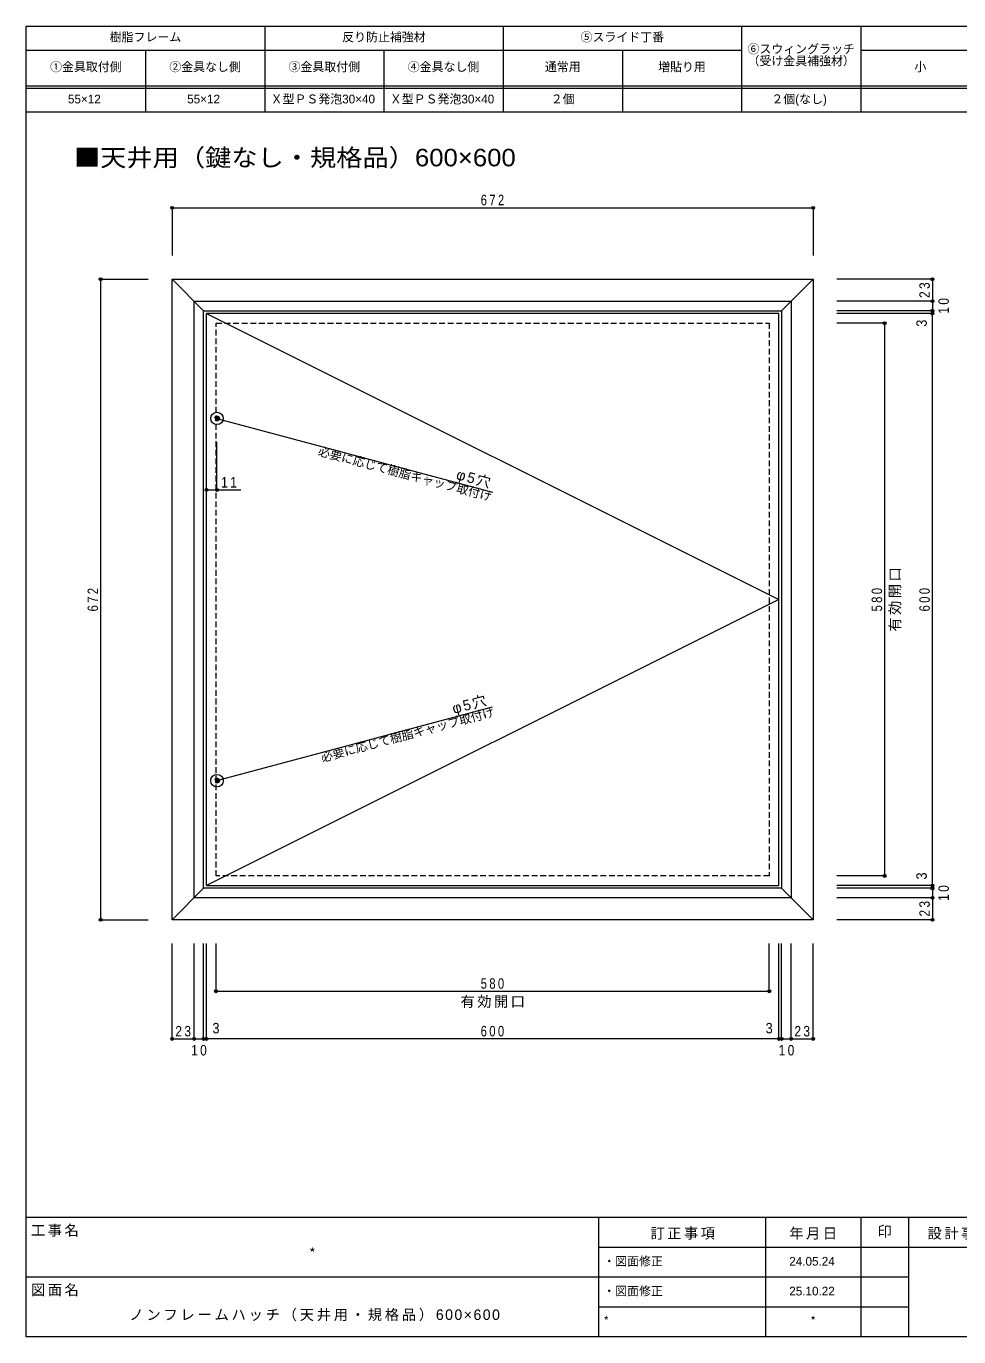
# Model space of a CAD drawing. Units: millimetres at full size, sheet at 1:5. Extents: x -5004 to 1000, y -688 to 1033.
# Drawn here: x -1000 to -22, y -688 to 688 of the extents above; entities that cross this region are included whole.
import ezdxf
from ezdxf.enums import TextEntityAlignment as Align

# ---------------------------------------------------------------- set-up
doc = ezdxf.new("R2010")
doc.units = ezdxf.units.MM
doc.header["$LTSCALE"] = 5
doc.header["$PDMODE"] = 32
doc.header["$PDSIZE"] = 3
doc.linetypes.add('DASHED1', pattern=[1.8, 1.2, -0.6])
for name, color, linetype, lineweight in [('2-0_ＫＢ製品', 2, 'DASHED1', 9), ('2-3_寸法', 4, 'Continuous', 9), ('2-4_引出線字', 4, 'Continuous', 9), ('2-5_文字', 7, 'Continuous', 9), ('2-8_他製品', 7, 'Continuous', 9), ('2-A_ベース', 3, 'Continuous', 9), ('F-0_図面枠', 6, 'Continuous', 9), ('F-5_F-5ﾚｲﾔ', 7, 'Continuous', 9)]:
    doc.layers.add(name, color=color, linetype=linetype, lineweight=lineweight)
doc.styles.add('HGｺﾞｼｯｸM', font='')
doc.styles.add('ＭＳ ゴシック', font='')
doc.styles.get('HGｺﾞｼｯｸM').set_extended_font_data('HGｺﾞｼｯｸM')
doc.styles.get('ＭＳ ゴシック').set_extended_font_data('MS Gothic')

msp = doc.modelspace()

# ---------------------------------------------------------------- linework, layer by layer
at = {"layer": '2-0_ＫＢ製品', "linetype": 'Continuous'}
for p, q in [((-811, -214), (-811, 386)), ((-211, -214), (-211, 386)), ((-811, -214), (-211, -214))]:
    msp.add_line(p, q, dxfattribs=at)
msp.add_lwpolyline([(-211, 386), (-811, 386), (-211, 86), (-811, -214)], dxfattribs=at)
at = {"layer": '2-0_ＫＢ製品'}
for centre in [(-800, 276), (-800, -104)]:
    msp.add_circle(centre, 2.5, dxfattribs=at)
at = {"layer": '2-3_寸法'}
for p, q in [((-847, 497), (-175, 497)), ((-847, 497), (-847, 447)), ((-175, 497), (-175, 447)), ((-922, 422), (-922, -250)), ((-922, 422), (-872, 422)), ((-50, 422), (-150, 422)), ((-50, 422), (-50, 399)), ((-50, 399), (-150, 399)), ((-50, 399), (-50, 389)), ((-50, 389), (-150, 389)), ((-50, 386), (-150, 386)), ((-50, 389), (-50, 386)), ((-50, -214), (-50, 386)), ((-100, 376), (-150, 376)), ((-100, 376), (-100, -204)), ((-811, 201), (-811, 251)), ((-800, 201), (-800, 251)), ((-811, 201), (-775, 201)), ((-100, -204), (-150, -204)), ((-50, -214), (-150, -214)), ((-50, -217), (-150, -217)), ((-50, -214), (-50, -217)), ((-50, -217), (-50, -227)), ((-50, -227), (-150, -227)), ((-50, -227), (-50, -250)), ((-922, -250), (-872, -250)), ((-50, -250), (-150, -250)), ((-847, -375), (-847, -275)), ((-824, -375), (-824, -275)), ((-814, -375), (-814, -275)), ((-811, -375), (-811, -275)), ((-801, -325), (-801, -275)), ((-221, -325), (-221, -275)), ((-211, -375), (-211, -275)), ((-208, -375), (-208, -275)), ((-198, -375), (-198, -275)), ((-175, -375), (-175, -275)), ((-801, -325), (-221, -325)), ((-847, -375), (-824, -375)), ((-824, -375), (-814, -375)), ((-814, -375), (-811, -375)), ((-211, -375), (-811, -375)), ((-211, -375), (-208, -375)), ((-208, -375), (-198, -375)), ((-198, -375), (-175, -375))]:
    msp.add_line(p, q, dxfattribs=at)
for p in [(-847, 497), (-175, 497), (-922, 422), (-50, 422), (-50, 399), (-50, 389), (-50, 386), (-100, 376), (-811, 201), (-800, 201), (-100, -204), (-50, -214), (-50, -217), (-50, -227), (-922, -250), (-50, -250), (-801, -325), (-221, -325), (-847, -375), (-824, -375), (-814, -375), (-811, -375), (-211, -375), (-208, -375), (-198, -375), (-175, -375)]:
    msp.add_point(p, dxfattribs=at)
at = {"layer": '2-4_引出線字'}
for p, q in [((-800, 276), (-511, 198.563)), ((-800, -104), (-511, -26.563))]:
    msp.add_line(p, q, dxfattribs=at)
for p in [(-800, 276), (-800, -104)]:
    msp.add_point(p, dxfattribs=at)
at = {"layer": '2-8_他製品'}
for centre in [(-800, 276), (-800, -104)]:
    msp.add_circle(centre, 6.5, dxfattribs=at)
at = {"layer": '2-A_ベース'}
for p, q in [((-847, 422), (-814, 389)), ((-847, -250), (-847, 422)), ((-847, 422), (-175, 422)), ((-175, 422), (-208, 389)), ((-175, 422), (-175, -250)), ((-824, -227), (-824, 399)), ((-824, 399), (-198, 399)), ((-198, 399), (-198, -227)), ((-814, -217), (-814, 389)), ((-814, 389), (-208, 389)), ((-208, 389), (-208, -217)), ((-847, -250), (-814, -217)), ((-208, -217), (-814, -217)), ((-175, -250), (-208, -217)), ((-198, -227), (-824, -227)), ((-175, -250), (-847, -250))]:
    msp.add_line(p, q, dxfattribs=at)
at = {"layer": '2-A_ベース', "linetype": 'DASHED1'}
for p, q in [((-801, 376), (-221, 376)), ((-801, -204), (-801, 376)), ((-221, 376), (-221, -204)), ((-221, -204), (-801, -204))]:
    msp.add_line(p, q, dxfattribs=at)
at = {"layer": 'F-0_図面枠'}
for p, q in [((-1000, -687.5), (-1000, 687.5)), ((-1000, 687.5), (1000, 687.5)), ((1000, -562.5), (-1000, -562.5)), ((-400, -562.5), (-400, -687.5)), ((-225, -562.5), (-225, -687.5)), ((-125, -562.5), (-125, -687.5)), ((-75, -562.5), (-75, -687.5)), ((300, -593.75), (-400, -593.75)), ((-75, -625), (-1000, -625)), ((-75, -656.25), (-400, -656.25)), ((1000, -687.5), (-1000, -687.5))]:
    msp.add_line(p, q, dxfattribs=at)
at = {"layer": 'F-5_F-5ﾚｲﾔ'}
for p, q in [((-750, 687.5), (-750, 597.5)), ((-500, 687.5), (-500, 597.5)), ((-250, 687.5), (-250, 597.5)), ((-125, 687.5), (-125, 597.5)), ((-1000, 662.5), (-250, 662.5)), ((-875, 662.5), (-875, 597.5)), ((-625, 662.5), (-625, 597.5)), ((-375, 662.5), (-375, 597.5)), ((-125, 662.5), (125, 662.5)), ((-1000, 625), (750, 625)), ((-1000, 622.5), (750, 622.5)), ((-1000, 597.5), (1000, 597.5))]:
    msp.add_line(p, q, dxfattribs=at)

# ---------------------------------------------------------------- texts
at = {"layer": '2-3_寸法', "color": 7, "style": 'HGｺﾞｼｯｸM', "width": 0.9}
for p in [(-52.5, 372.25), (-52.5, -207.75)]:
    msp.add_text('3', height=11, rotation=90, dxfattribs=at).set_placement(p, align=Align.BOTTOM_LEFT)
for p in [(-804.75, -372.5), (-224.75, -372.5)]:
    msp.add_text('3', height=11, dxfattribs=at).set_placement(p, align=Align.BOTTOM_LEFT)
at = {"layer": '2-3_寸法', "color": 7, "char_height": 11, "attachment_point": 7, "style": 'HGｺﾞｼｯｸM'}
for s, insert in [('\\T1.38;\\W0.8;672', (-523.5, 499.5)), ('\\T1.36;\\W0.85;11', (-795.625, 203.5)), ('\\T1.38;\\W0.8;580', (-523.5, -322.5)), ('\\T1.17;有効開口', (-544.75, -342.5)), ('\\T1.36;\\W0.85;23', (-843.625, -372.5)), ('\\T1.38;\\W0.8;600', (-523.5, -372.5)), ('\\T1.36;\\W0.85;23', (-194.625, -372.5)), ('\\T1.36;\\W0.85;10', (-827.125, -392.5)), ('\\T1.36;\\W0.85;10', (-211.125, -392.5))]:
    msp.add_mtext(s, dxfattribs=dict(at, insert=insert))
at = {"layer": '2-3_寸法', "color": 7, "char_height": 11, "attachment_point": 7, "rotation": 90, "style": 'HGｺﾞｼｯｸM'}
for s, insert in [('\\T1.36;\\W0.85;23', (-52.5, 402.375)), ('\\T1.36;\\W0.85;10', (-32.5, 385.875)), ('\\T1.17;有効開口', (-82.5, 52.25)), ('\\T1.38;\\W0.8;672', (-924.5, 73.5)), ('\\T1.38;\\W0.8;580', (-102.5, 73.5)), ('\\T1.38;\\W0.8;600', (-52.5, 73.5)), ('\\T1.36;\\W0.85;10', (-32.5, -230.125)), ('\\T1.36;\\W0.85;23', (-52.5, -246.625))]:
    msp.add_mtext(s, dxfattribs=dict(at, insert=insert))
at = {"layer": '2-5_文字', "style": 'HGｺﾞｼｯｸM'}
for rotation, p in [(345, (-695.346, 235.017)), (15, (-688.876, -87.165))]:
    msp.add_text('必要に応じて樹脂キャップ取付け', height=9.164, rotation=rotation, dxfattribs=at).set_placement(p, align=Align.BOTTOM_LEFT)
at = {"layer": '2-5_文字', "char_height": 11, "attachment_point": 7, "style": 'HGｺﾞｼｯｸM'}
for insert, rotation in [((-550.844, 209.239), 345), ((-550.844, -37.239), 15)]:
    msp.add_mtext('\\T1.21;φ5穴', dxfattribs=dict(at, insert=insert, rotation=rotation))
at = {"layer": 'F-5_F-5ﾚｲﾔ'}
for s, height, style, p in [('樹脂フレーム', 9.164, 'HGｺﾞｼｯｸM', (-912.5, 668.75)), ('反り防止補強材', 9.164, 'HGｺﾞｼｯｸM', (-668.75, 668.75)), ('⑤スライド丁番', 9.164, 'HGｺﾞｼｯｸM', (-418.75, 668.75)), ('⑥スウィングラッチ', 9.164, 'HGｺﾞｼｯｸM', (-243.75, 656.25)), ('①金具取付側', 9.164, 'HGｺﾞｼｯｸM', (-975, 637.5)), ('②金具なし側', 9.164, 'HGｺﾞｼｯｸM', (-850, 637.5)), ('③金具取付側', 9.164, 'HGｺﾞｼｯｸM', (-725, 637.5)), ('④金具なし側', 9.164, 'HGｺﾞｼｯｸM', (-600, 637.5)), ('通常用', 9.164, 'HGｺﾞｼｯｸM', (-456.25, 637.5)), ('増貼り用', 9.164, 'HGｺﾞｼｯｸM', (-337.5, 637.5)), ('（受け金具補強材）', 9.164, 'HGｺﾞｼｯｸM', (-243.75, 643.75)), ('小', 9.164, 'HGｺﾞｼｯｸM', (-68.75, 637.5)), ('55×12', 9.164, 'HGｺﾞｼｯｸM', (-956.25, 603.75)), ('55×12', 9.164, 'HGｺﾞｼｯｸM', (-831.25, 603.75)), ('Ｘ型ＰＳ発泡30×40', 9.164, 'HGｺﾞｼｯｸM', (-743.75, 603.75)), ('Ｘ型ＰＳ発泡30×40', 9.164, 'HGｺﾞｼｯｸM', (-618.75, 603.75)), ('２個', 9.164, 'HGｺﾞｼｯｸM', (-450, 603.75)), ('２個(なし)', 9.164, 'HGｺﾞｼｯｸM', (-218.75, 603.75)), ('印', 11, 'ＭＳ ゴシック', (-107.5, -585.625)), ('*', 11, 'ＭＳ ゴシック', (-703.75, -608.75)), ('・図面修正', 9.164, 'HGｺﾞｼｯｸM', (-395, -615.625)), ('24.05.24', 9.164, 'HGｺﾞｼｯｸM', (-200, -615.625)), ('・図面修正', 9.164, 'HGｺﾞｼｯｸM', (-395, -646.875)), ('25.10.22', 9.164, 'HGｺﾞｼｯｸM', (-200, -646.875)), ('*', 9.164, 'ＭＳ ゴシック', (-395, -678.125)), ('*', 9.164, 'ＭＳ ゴシック', (-178.125, -678.125))]:
    msp.add_text(s, height=height, dxfattribs=dict(at, style=style)).set_placement(p, align=Align.BOTTOM_LEFT)
at = {"layer": 'F-5_F-5ﾚｲﾔ', "color": 2, "style": 'HGｺﾞｼｯｸM', "width": 1.1}
msp.add_text('■天井用（鍵なし・規格品）600×600', height=18.33, dxfattribs=at).set_placement((-950, 535), align=Align.BOTTOM_LEFT)
at = {"layer": 'F-5_F-5ﾚｲﾔ', "char_height": 11, "attachment_point": 7}
for s, insert, style in [('\\T1.17;工事名', (-995, -582.5), 'ＭＳ ゴシック'), ('\\T1.17;訂正事項', (-345.561, -585.625), 'ＭＳ ゴシック'), ('\\T1.17;年月日', (-200, -585.625), 'ＭＳ ゴシック'), ('\\T1.17;設計事務所', (-55, -585.625), 'ＭＳ ゴシック'), ('\\T1.17;図面名', (-995, -645), 'ＭＳ ゴシック'), ('\\T1.19;ノンフレームハッチ（天井用・規格品）600×600', (-891.875, -671.25), 'HGｺﾞｼｯｸM')]:
    msp.add_mtext(s, dxfattribs=dict(at, insert=insert, style=style))

doc.saveas('drawing.dxf')
